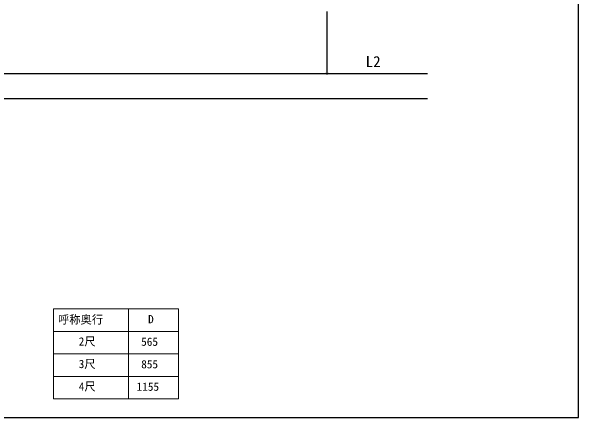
# Model space of a CAD drawing. Units: millimetres, scale not verified. Extents: x -1049 to 1051, y -1574 to 1565.
# Drawn here: x 144 to 1051, y -1574 to -924 of the extents above; entities that cross this region are included whole.
import ezdxf
from ezdxf.enums import TextEntityAlignment as Align

# ---------------------------------------------------------------- set-up
doc = ezdxf.new("R2010")
doc.units = ezdxf.units.MM
doc.header["$LTSCALE"] = 8
doc.layers.add('0-1_TABLE1', color=7, linetype='Continuous', lineweight=18)
doc.layers.add('0-6_YKK_D', color=6, linetype='Continuous')
doc.layers.add('0-7_YKK_ZWAK', color=7, linetype='Continuous')
doc.styles.add('ＭＳ ゴシック', font='')
doc.styles.get('ＭＳ ゴシック').set_extended_font_data('MS Gothic')

msp = doc.modelspace()

# ---------------------------------------------------------------- linework, layer by layer
at = {"layer": '0-1_TABLE1'}
for p, q in [((211.2, -1400.3), (411.2, -1400.3)), ((211.2, -1400.3), (211.2, -1544.3)), ((331.2, -1400.3), (331.2, -1544.3)), ((411.2, -1400.3), (411.2, -1544.3)), ((211.2, -1436.3), (411.2, -1436.3)), ((211.2, -1472.3), (411.2, -1472.3)), ((211.2, -1508.3), (411.2, -1508.3)), ((211.2, -1544.3), (411.2, -1544.3))]:
    msp.add_line(p, q, dxfattribs=at)
at = {"layer": '0-6_YKK_D'}
for p, q in [((648.7, -924.504), (648.7, -1024.504)), ((648.7, -924.504), (648.7, -1024.504)), ((-671.3, -1023.504), (648.7, -1023.504)), ((648.7, -1023.504), (809.7, -1023.504)), ((-671.3, -1063.504), (809.7, -1063.504))]:
    msp.add_line(p, q, dxfattribs=at)
msp.add_circle((648.7, -1023.504), 1.275, dxfattribs=at)
msp.add_circle((648.7, -1023.504), 1.275, dxfattribs=at)
at = {"layer": '0-7_YKK_ZWAK'}
msp.add_lwpolyline([(-1048.8, -1574.3), (1051.2, -1574.3), (1051.2, 1485.7)], dxfattribs=at)

# ---------------------------------------------------------------- texts
at = {"layer": '0-1_TABLE1', "style": 'ＭＳ ゴシック'}
for s, p in [('呼称奥行', (218.632, -1427.862)), ('D', (362.66, -1427.3)), ('2尺', (251.666, -1462.942)), ('565', (351.564, -1463.3)), ('3尺', (251.666, -1498.942)), ('855', (351.615, -1499.3)), ('4尺', (251.87, -1534.942)), ('1155', (344.302, -1535.3))]:
    msp.add_text(s, height=13.2, dxfattribs=at).set_placement(p, align=Align.BOTTOM_LEFT)
at = {"layer": '0-6_YKK_D', "style": 'ＭＳ ゴシック'}
msp.add_text('L2', height=17.6, dxfattribs=at).set_placement((710.586, -1018.504), align=Align.BOTTOM_LEFT)

doc.saveas('drawing.dxf')
